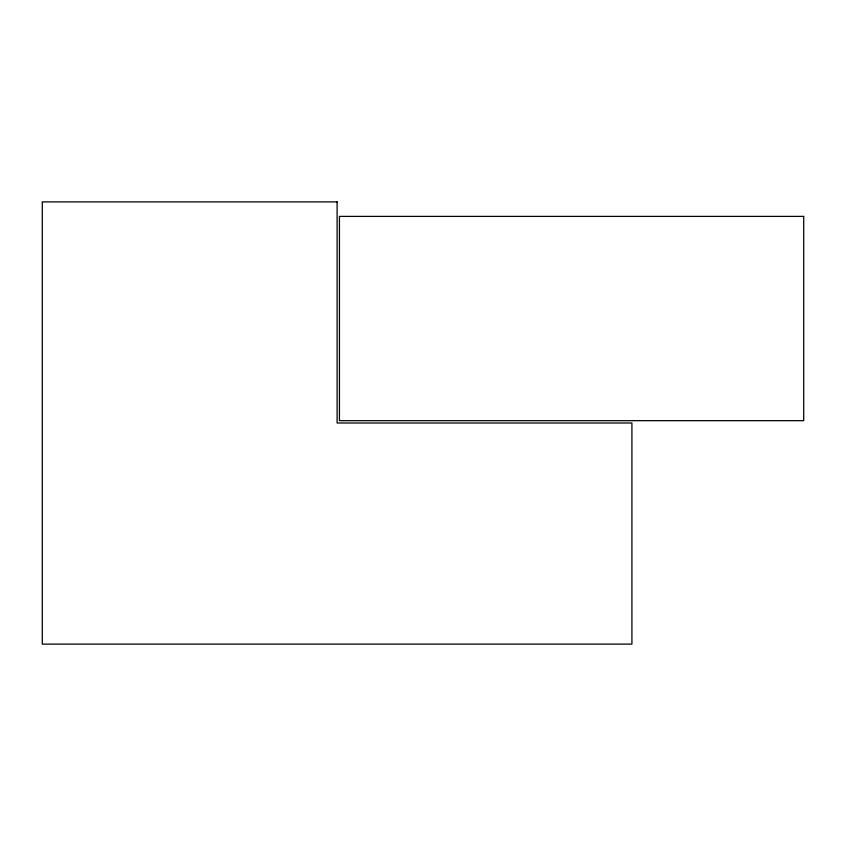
<?xml version="1.0" encoding="UTF-8"?>
<svg xmlns="http://www.w3.org/2000/svg" width="846" height="846" viewBox="0 0 846 846"><rect width="100%" height="100%" fill="white"/><g stroke="black" fill="none" stroke-linecap="round" stroke-linejoin="round"><path stroke-width="1.27" d="M337.11 201.887L42.3 201.887L42.3 644.113L631.92 644.113L631.92 423L337.11 423L337.11 201.887M803.7 216.396L339.436 216.396L339.436 420.674L803.7 420.674L803.7 216.396"/></g></svg>
